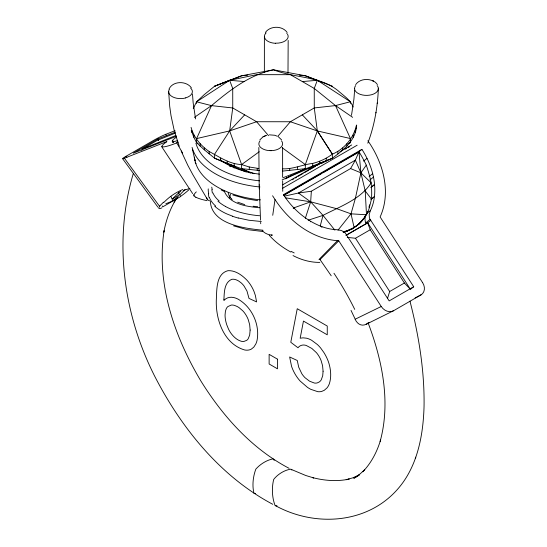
<?xml version="1.0" encoding="UTF-8"?>
<svg xmlns="http://www.w3.org/2000/svg" width="547" height="547" viewBox="0 0 547 547"><rect width="100%" height="100%" fill="white"/><g stroke="black" fill="none" stroke-linecap="round" stroke-linejoin="round"><path stroke-width="0.82" d="M264.392 36.711L264.372 72.163M282.608 147.553L282.642 176.934M288.173 40.416L287.989 73.236M178.11 142.193C173.994 144.381 152.9 151.745 166.438 141.899M378.353 88.676L378.339 88.142M344.596 231.976A52.936 43.056 51.4 0 0 346.21 231.511L352.596 228.694L358.948 224.024A41.996 26.953 -82.2 0 0 366.483 214.766A43.739 21.955 87.4 0 0 369.204 208.202L371.475 199.081L371.666 194.951A50.071 20.02 77.9 0 0 371.481 186.903L371.16 182.889A56.211 20.704 68.7 0 0 366.271 165.139M378.346 88.799C377.621 107.321 374.374 125.824 367.803 143.191M168.647 91.472L169.707 106.344L171.013 115.636L174.22 130.48M305.322 218.349L310.662 201.829L311.346 191.224L350.593 168.565L355.393 160.141L358.976 151.71A61.811 24.868 57.7 0 1 366.278 165.139L360.897 172.831L355.441 198.11L351.01 213.836L338.012 230.157M354.586 90.385L353.93 99.069L351.495 115.349M210.328 201.303C211.614 224.749 245.446 228.489 263.011 230.232M282.143 179.888L332.364 158.24C343.646 149.652 355.953 140.476 356.665 124.996M375.912 112.914L376.001 112.306M377.218 103.588L377.307 102.98M272.734 215.292L275.004 199.511L272.584 195.758M282.423 168.804C292.918 169.406 302.47 164.592 312.699 163.409C319.81 161.666 326.497 158.534 332.364 154.158C344.166 149.263 353.499 138.09 356.35 125.701L356.35 128.06M320.255 225.904L323.01 215.374C339.899 206.513 360.398 199.559 371.16 182.889L360.897 172.831L350.593 168.565M133.263 173.686C113.345 240.632 123.314 314.156 154.589 376.015C181.351 428.103 220.345 476.492 272.768 504.3M369.546 207.128L368.952 207.272A45.23 37.333 -12 0 0 369.56 204.831M275.25 505.544C314.593 527.26 367.133 524.149 397.772 489.025C417.477 466.536 423.207 435.508 424.048 406.469C424.616 370.893 418.817 335.475 409.949 301.11M415.317 458.557L415.741 457.196M365.56 215.607L364.938 218.417L365.198 221.152A5.415 4.403 51.4 0 0 365.936 222.725L366.565 223.689M387.406 298.696L389.69 291.51L404.404 283.011L410.414 289.322L367.659 222.773L346.019 235.265M291.948 175.115L285.288 178.814L305.315 168.667L305.315 164.585L317.322 130.924L314.272 107.944L314.252 88.45L317.335 80.286L305.397 75.78L273.534 69.804L241.685 75.759L214.636 86.187L204.257 94.617L196.571 101.804L193.262 108.477M365.758 215.039L365.977 214.479M371.057 199.409L374.408 196.735A52.717 42.878 51.4 0 1 370.408 210.561L369.198 214.499L369.396 217.795A5.415 4.403 51.4 0 0 370.134 219.368L413.71 286.737L410.708 289.137M169.016 89.106C172.784 80.771 186.322 80.641 191.347 87.78M246.28 172.066L214.636 158.24L204.311 149.81L196.605 142.671L196.605 138.589L211.498 105.619C229.767 90.234 249.617 74.748 273.534 69.804C294.45 78.153 319.715 75.944 337.82 90.501C343.366 95.554 350.408 99.698 353.15 107.034M141.796 150.275L142.596 148.852L157.31 140.353L175.19 133.167M178.26 196.318L174.028 202.082L175.799 199.559C169.789 209.563 165.912 220.687 163.826 232.147L164.1 230.752C155.943 283.346 174.308 336.542 201.05 381.266C222.991 416.506 251.969 448.875 289.131 468.341M265.377 32.464C270.197 25.606 282.375 25.497 287.154 32.492M259.852 139.861L263.059 136.805L266.704 135.328M355.687 84.6C359.495 79.028 367.762 78.2 373.464 81.127L372.869 80.84L375.495 82.31L377.423 84.559M172.51 140.456L172.585 140.353A52.936 3.767 -27.1 0 1 176.517 137.071M358.948 224.024L352.829 228.502L346.456 231.128A40.731 21.695 9.6 0 1 343.174 231.99M277.828 136.326L290.361 121.749L314.272 107.944L335.502 105.578L350.395 101.756L350.395 103.39M268.57 135.69L256.591 121.735L244.68 114.849L229.665 130.904L214.636 154.158L214.636 158.24L254.047 173.714M338.771 240.817L337.431 240.707L318.969 259.517L320.029 259.579L338.771 240.817L381.252 306.498A9.853 8.014 51.4 0 0 393.56 310.744L420.971 294.895L415.132 297.917M163.526 202.151L159.512 206.226L124.401 158.206L166.883 141.577L166.603 141.782M177.187 197.542L171.054 201.658L165.803 203.737M357.506 152.88L323.14 172.729M358.312 152.237L361.916 149.365A71.589 58.228 51.4 0 1 367.01 158.35A68.655 55.842 51.4 0 1 372.685 173.652L373.471 177.084A68.655 55.842 51.4 0 1 374.572 184.435L371.003 187.286M293.828 208.469L294.17 208.195A68.013 55.322 51.4 0 0 306.628 218.732L310.682 221.316L310.347 221.59M363.564 161.105L367.01 158.35M310.361 221.808L310.867 221.405A62.344 50.714 51.4 0 0 320.966 226.28M369.143 176.483L372.685 173.652M369.868 179.956L373.471 177.084M371.023 187.457L374.565 184.626M321.834 226.984L321.944 226.636M321.834 227.203L322.34 226.8A52.936 43.056 51.4 0 0 336.993 229.719L341.355 230.492L344.439 232.167A5.415 4.403 51.4 0 1 345.608 233.528L389.184 300.898L413.71 286.737M371.057 199.238L374.415 196.558L374.545 195.341A62.344 50.714 51.4 0 0 374.558 184.626M366.77 213.467L370.408 210.561M346.21 231.511L352.829 228.502M363.215 218.93A52.717 42.878 51.4 0 1 358.394 224.42L358.162 224.612A52.717 42.878 51.4 0 0 361.553 220.988M365.936 222.725L370.134 219.368M370.763 220.338L367.023 223.272L346.101 235.347M352.596 228.694L358.394 224.42M191.06 127.396C193.679 137.242 200.858 145.823 209.18 151.526C219.497 156.982 229.419 164.1 241.603 164.565L259.23 151.751M194.363 117.379L211.498 105.619L232.748 107.971L244.68 114.849M196.571 103.438L196.571 101.804L229.631 80.3L256.639 74.672L290.409 74.679L314.252 88.45L335.502 105.578L352.637 117.331M229.35 166.199L231.552 164.934M230.28 166.685L232.475 165.42M234.007 167.936L235.483 167.081M282.587 184.852L321.554 162.35M339.94 151.738L351.7 144.948M292.207 179.744L293.664 178.903M295.113 178.062L296.57 177.221M298.026 176.38L303.113 173.447M304.57 172.606L308.932 170.09M310.381 169.249L315.469 166.309M316.925 165.468L323.468 161.693M345.28 149.099L346.736 148.264M348.186 147.423L349.642 146.582M321.909 163.28L325.492 161.208M325.068 161.789L328.002 160.093M282.368 188.394L357.143 145.222M361.916 149.365L283.428 194.677A69.688 56.683 51.4 0 0 294.17 208.195M283.428 195.327L358.976 151.71L360.897 172.831L365.225 190.999L366.49 214.773L351.01 213.836L336.966 208.783L310.662 201.829L285.52 197.823M284.132 195.197L321.992 173.344M347.249 237.377L355.482 238.266L370.203 229.767L367.659 222.773M369.615 322.313L366.258 324.255L393.546 310.73M348.945 143.444L350.429 142.623L350.429 138.541L335.502 105.578M346.456 231.128L354.094 227.49L351.01 213.836M348.904 143.369L350.429 142.623M381.252 306.498L355.201 319.209L351.024 310.402M265.261 135.786L263.059 136.805M282.806 177.837L332.364 158.24L332.364 154.158L317.369 130.897L302.32 114.849M142.596 148.852L176.025 135.417M126.904 157.481L126.029 156.278L153.454 140.442A9.853 0.704 -27.1 0 1 165.755 134.33L175.04 130.699M175.635 132.025L157.816 139.006L133.29 153.167L176.394 136.292M293.185 208.092L310.662 201.829L323.01 215.374L334.908 230.178M183.3 190.404L189.925 188.496M308.2 220.215L323.01 215.374M196.605 138.589L229.665 130.904L256.591 121.735L290.361 121.749L317.322 130.924L350.429 138.541M284.57 196.113L298.436 193.029L311.346 191.224M282.423 171.115L305.315 168.667M277.028 505.818L275.777 505.777A4.978 3.077 -63.8 0 1 275.018 505.366C272.016 497.462 271.64 487.698 273.691 479.445C277.685 474.263 284.296 470.174 290.71 469.162A4.978 3.077 -63.8 0 1 291.462 469.572L291.872 470.037M247.839 75.165L241.685 75.759L214.636 86.187L229.631 80.3L232.728 88.477L232.748 107.971L229.665 130.904L241.603 164.565L241.603 168.647L250.54 173.167M302.32 81.571L317.335 80.286L350.395 101.756M255.47 493.592L254.615 493.558A4.978 2.653 -56.4 0 1 253.958 493.209C252.044 485.586 253.049 476.533 255.832 469.135C260.16 464.205 266.519 460.198 272.905 458.885A4.978 2.653 -56.4 0 1 273.555 459.234L274.184 460.389M271.08 150.651L270.122 150.651M269.35 134.842L274.738 135.259L277.049 136.135M173.016 141.584L173.03 141.584A68.013 4.841 -27.1 0 0 177.262 140.695A69.688 4.964 -27.1 0 0 177.645 140.579M261.343 221.521L248.803 220.229L238.307 217.966M241.603 164.565L249.288 166.999L258.834 168.51M259.716 207.757C246.964 206.588 229.678 204.434 224.147 190.951M337.431 240.707C311.4 238.642 288.843 220.783 275.004 199.511M262.526 231.449L247.087 229.596L233.603 225.877M229.685 80.286L244.68 81.571M241.603 168.647L259.64 170.514M259.654 215.764C249.37 214.889 239.101 212.708 229.624 208.53A39.275 17.442 9.5 0 1 225.569 206.52M253.104 206.24L257.692 206.684M299.25 75.178L305.397 75.78L332.364 86.187M257.719 200.681L246.28 198.773L232.844 194.992M196.571 101.804L211.498 105.619M244.748 204.626L237.692 202.164M172.428 141.502L173.324 142.562M232.591 216.195L227.244 214.089A41.695 19.254 8.4 0 1 222.889 211.956A42.775 19.754 8.4 0 1 214.745 206.219M321.417 226.444L320.966 226.273M291.236 469.401L305.711 475.48L313.698 477.934L312.392 477.552C324.35 480.683 337.007 481.688 349.164 479.097L346.169 479.698L352.665 477.88L358.825 475.37L353.512 478.03L359.283 474.844L354.34 478.105L359.721 474.242L364.678 469.716L362.784 471.787C371.317 462.933 377.054 451.754 380.575 440.041L380.158 441.347C390.934 401.963 382.223 360.07 368.042 322.716M308.139 168.326L309.807 169.194M294.211 252.933L291.23 251.429M221.138 189.918L223.908 191.306M198.089 143.492L196.605 142.671L193.85 137.352L191.259 130.302M278.382 136.784L281.582 139.875M310.662 201.829L298.436 193.029L355.393 160.141L360.897 172.831M282.273 147.813L305.315 164.585M194.411 195.532L193.563 194.821M232.16 199.47L231.682 199.026M231.456 198.8L230.622 197.891M230.431 197.658L228.947 195.293L228.147 192.633M365.225 190.999L371.475 199.081M162.185 205.918L162.835 206.807L180.742 196.469L180.339 195.648M122.822 158.992L157.905 207.149M320.029 259.579L331.229 275.811M192.64 193.57L161.604 146.562M367.878 140.743C382.975 162.302 391.584 191.908 380.117 216.947L422.599 282.628M332.364 154.158L317.315 130.877M370.203 229.767L404.404 283.011M355.482 238.266L389.69 291.51M194.623 159.368L195.491 160.77M207.245 199.115L192.729 174.472L187.758 165.194L181.18 151.047M176.688 142.753L182.589 153.023M195.176 162.179L195.976 163.642M158.548 140.422L157.816 139.006L158.582 140.497M177.255 140.695L177.59 141.358M172.592 140.34L173.433 142.001M172.435 141.482L172.934 142.487M165.748 134.336L166.397 135.67M171.047 196.667L171.99 198.999A18.536 2.817 -36.2 0 0 179.416 194.711L178.527 192.346M179.272 146.261L174.548 131.704M212.366 192.982L211.812 189.727M208.892 197.282L208.373 193.761M192.496 149.413L194.999 160.674M195.58 118.931L193.146 102.74L192.489 94.063M260.652 222.383L260.721 223.723M260.536 220.174L259.182 184.763M259.271 188.483L259.285 188.934M259.196 185.207L258.827 147.458M282.744 191.279L282.662 180.886M355.153 130.644L355.153 132.436M353.177 134.938L353.177 137.304M346.935 143.649L346.935 146.008M342.743 147.97L342.743 149.762M337.882 151.485L337.882 153.851M326.272 158.186L326.272 160.544M319.708 161.269L319.708 163.061M312.699 163.409L312.699 165.775M297.623 167.013L297.623 169.379M289.698 168.435L289.698 170.226M257.213 168.428L257.213 170.22M249.288 166.999L249.288 169.365M234.219 163.389L234.219 165.755M227.21 161.242L227.21 163.033M220.653 158.151L220.653 160.51M209.18 151.526L209.18 153.892M204.311 148.018L204.311 149.81M200.106 143.69L200.106 146.056M193.85 134.993L193.85 137.352M191.86 130.699L191.86 132.49M259.941 186.985A82.406 47.575 0 0 1 192.079 147.403M259.545 180.852A78.522 45.333 0 0 1 195.915 143.164M260.475 199.867A79.165 45.702 0 0 1 194.445 157.146M259.381 174.144A67.137 38.762 0 0 1 220.407 159.977M347.865 230.444A41.996 32.964 -70.6 0 1 343.598 231.6M364.938 216.318A40.731 27.952 -3.7 0 1 359.106 223.839M367.536 211.265A43.904 36.239 -12 0 1 367.338 211.73M124.395 158.213A9.853 0.704 -27.1 0 1 126.015 156.285M179.696 195.088A167.683 96.757 61.5 0 1 185.064 189.624M172.257 199.361A167.683 96.798 59.9 0 1 180.77 191.245M172.442 141.475A62.344 4.438 -27.1 0 1 172.449 140.538M193.994 194.705A48.204 10.55 -18.2 0 1 196.311 191.867M195.819 197.214A48.095 11.268 -3.6 0 1 193.57 195.628M207.026 200.633A48.341 10.441 -0.8 0 1 195.744 197.152M188.715 189.953A10.188 1.169 -39 0 1 181.139 196.004M161.98 207.792A10.188 2.031 -38.3 0 1 159.881 206.021M163.813 202.493A166.603 95.499 53.8 0 1 182.773 189.549M319.804 262.389A48.204 36.553 33.2 0 1 293.028 255.572M422.605 282.621A9.853 8.014 51.4 0 1 420.985 294.908M346.449 231.319A52.936 43.056 51.4 0 1 343.208 232.181M365.013 216.133A52.717 42.878 51.4 0 1 364.582 216.851M290.881 252.044A48.095 28.143 27.1 0 1 284.303 248.153A48.341 26.27 27.5 0 1 269.206 235.217M366.216 324.145A10.188 8.068 83.5 0 1 355.16 319.236M333.957 273.247A166.603 83.725 59.8 0 1 354.736 309.397M275.613 43.186A11.89 6.762 0 0 0 286.963 39.405A11.877 6.865 0.2 0 0 287.496 34.181M275.599 43.281A11.843 6.837 0 0 1 271.086 42.604A11.877 6.865 0.2 0 1 265.575 33.456M265.869 33.162A11.843 6.837 0 0 1 266.157 32.875M286.731 33.264A11.843 6.837 0 0 1 286.984 33.558M185.652 97.872A11.89 6.865 -0.7 0 0 192.373 91.328A11.877 6.885 0.1 0 0 190.664 88.17M185.7 97.927A11.877 6.885 0.1 0 1 172.585 96.846A11.877 6.885 0.1 0 1 169.338 89.4M209.617 200.824A10.878 5.217 -15.6 0 1 206.759 197.747M281.507 140.887A11.87 6.844 -0.2 0 1 281.411 146.774A11.904 6.899 0 0 1 271.148 150.678M270.109 150.63A11.87 6.844 -0.2 0 1 265.568 149.967A11.904 6.899 0 0 1 259.49 146.049A11.87 6.844 -0.2 0 1 260.071 140.825M272.119 235.066A10.878 8.171 8.4 0 1 262.177 230.328M272.119 234.984A4.014 0.656 -85.5 0 1 271.401 235.019M354.647 88.901A11.89 6.865 0.7 0 1 355.666 85.599M377.156 85.537A11.904 6.872 0.2 0 1 369.43 95.178A11.904 6.872 0.2 0 1 354.572 88.84M229.788 197.877A48.977 23.938 1.9 0 1 230.547 194.199M225.596 206.513A40.334 17.914 9.5 0 1 217.973 201.207M219.21 201.009A45.955 20.519 9.3 0 1 213.002 193.009M212.291 189.713A67.896 32.082 2.2 0 1 211.764 187.149M238.246 218.048A46.481 22.03 8 0 1 232.509 216.263M215.655 206.062A48.539 22.495 8.2 0 1 209.351 197.296M208.722 193.754A71.794 34.659 2.4 0 1 208.25 188.886M223.942 299.23L223.921 300.556C226.226 297.595 230.28 296.645 233.808 297.582A25.661 14.817 60 0 1 238.082 299.161C251.955 307.065 259.941 324.48 257.097 340.172A33.326 19.241 60 0 1 255.784 344.036L253.794 347.126L251.264 349.157A24.841 14.345 60 0 1 248.194 350.101A25.6 14.783 60 0 1 244.687 349.977C223.819 343.919 215.511 319.414 216.325 299.612C216.885 289.807 215.942 273.767 227.996 270.676C235.449 270.293 242.061 275.155 247.012 280.269A22.311 12.882 60 0 1 253.931 291.271L255.36 295.401L256.598 301.917L248.994 298.409L246.964 290.997L243.976 285.903A13.983 8.075 60 0 0 241.077 282.806L238.916 281.199A18.126 10.468 60 0 0 237.432 280.365A16.348 9.436 60 0 0 231.668 279.367C224.195 282.56 224.291 292.365 223.942 299.23M250.136 330.067L249.651 335.154L248.188 338.771A17.477 10.085 60 0 1 246.67 340.357L243.832 341.478A14.947 8.629 60 0 1 241.104 341.225L238.69 340.261A17.381 10.037 60 0 1 231.47 333.943A16.902 9.757 60 0 1 228.523 329.123L226.779 324.843A24.977 14.42 60 0 1 225.049 315.086L225.426 311.202L226.232 308.768A17.114 9.88 60 0 1 227.894 306.559L231.224 305.096A16.67 9.62 60 0 1 234.595 305.431L237.097 306.47A21.73 12.547 60 0 1 239.101 307.681L242.759 310.799A15.425 8.909 60 0 1 245.35 314.06L245.822 314.785A17.005 9.819 60 0 1 247.128 317.103A16.547 9.552 60 0 1 248.208 319.523L249.658 324.624L250.136 330.067M323.079 371.242L322.709 375.741L321.287 379.755A19.289 11.138 60 0 1 319.291 381.95L317.267 382.907A16.848 9.73 60 0 1 314.347 383.03L309.547 381.184L305.062 377.738A15.432 8.909 60 0 1 301.814 373.717L298.737 367.276L297.247 360.48L289.643 356.972L291.551 366.299A24.923 14.393 60 0 0 294.484 372.986A26.174 15.111 60 0 0 296.426 376.213A25.032 14.454 60 0 0 300.187 381.081L307.462 387.351A39.411 22.755 60 0 0 310.799 389.327L317.704 391.659A25.9 14.954 60 0 0 321.636 391.44L324.221 390.339L326.928 387.98A31.466 18.167 60 0 0 329.451 383.406C331.468 376.91 330.832 369.834 328.938 363.393A26.598 15.357 60 0 0 326.47 357.17L325.848 355.94A29.278 16.902 60 0 0 323.769 352.35L320.713 348.097A24.376 14.072 60 0 0 317.342 344.501L311.701 340.316A25.518 14.735 60 0 0 306.518 338.196L302.949 337.834L300.173 338.231L303.455 321.075L327.256 334.819L327.256 326.046L297.247 308.72L290.785 342.278L298.006 347.762A19.596 11.316 60 0 1 302.662 345.068A16.82 9.709 60 0 1 306.286 345.485L311.824 348.439L316.398 352.644A16.061 9.272 60 0 1 319.017 356.316A17.005 9.819 60 0 1 321.055 360.432L322.573 365.676L323.079 371.242M277.486 359.167L269.131 354.34L269.131 363.994L277.486 368.815L277.486 359.167"/></g></svg>
